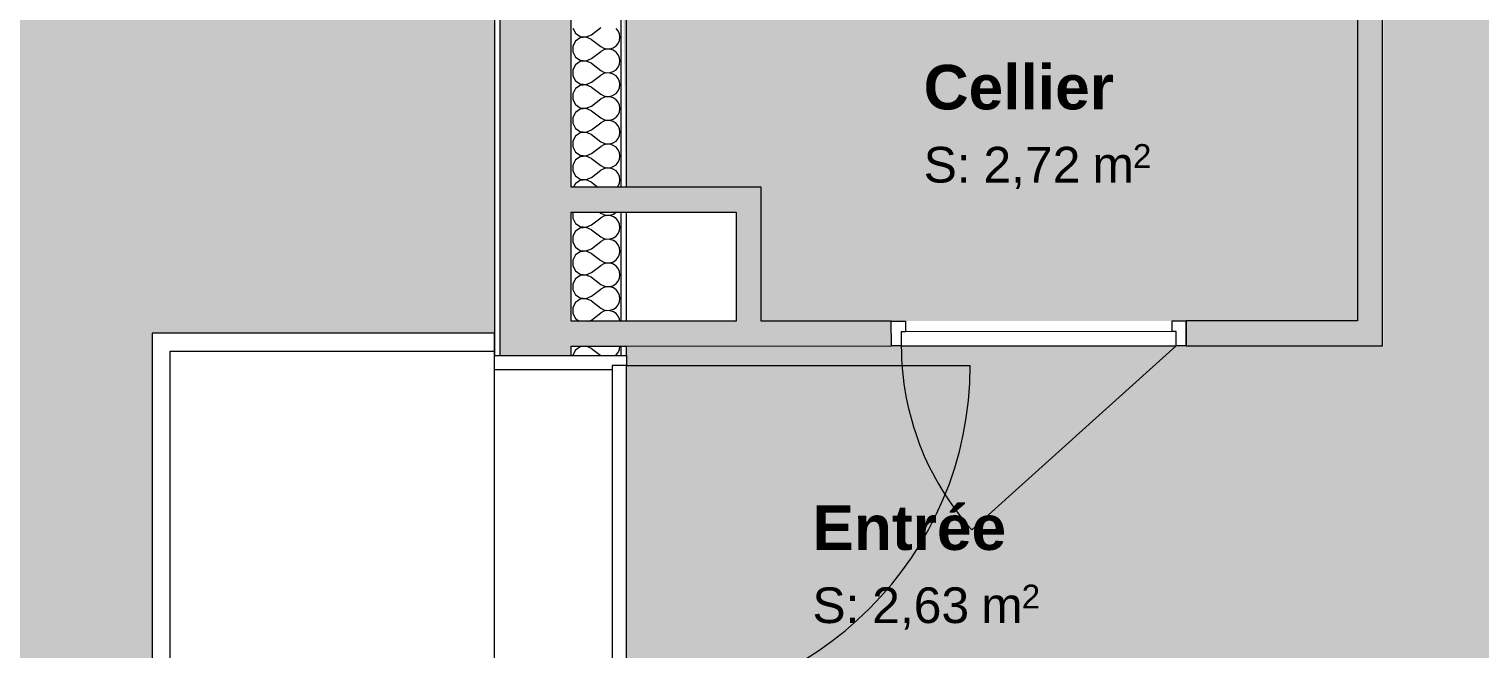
# Model space of a CAD drawing. Header units: millimetres. Extents: x 318905 to 439572, y -5133 to 105868.
# Drawn here: x 360029 to 364098, y 55367 to 57105 of the extents above; entities that cross this region are included whole.
import ezdxf

# ---------------------------------------------------------------- set-up
doc = ezdxf.new("R2010")
doc.units = ezdxf.units.MM
doc.header["$MEASUREMENT"] = 0
for name, color, linetype, lineweight in [('2D -  Dessin général_Stylo_No__1', 7, 'Continuous', 5), ('2D - Dessins placés (Géomètre)_Stylo_No__1', 7, 'Continuous', 5), ('Marques & Zones_Stylo_No__1', 7, 'Continuous', 5), ('Murs ext - Périphériques_Stylo_No__1', 7, 'Continuous', 5), ('Murs ext - Périphériques_Stylo_No__41', 7, 'Continuous', 20)]:
    doc.layers.add(name, color=color, linetype=linetype, lineweight=lineweight)
for name, color, linetype, lineweight, true_color in [('2D - Dessins placés (Géomètre)_Stylo_No__241', 7, 'Continuous', 5, 0x4d4d4d), ('2D - Dessins placés (Géomètre)_Stylo_No__253', 7, 'Continuous', 13, 0xb6d398), ('Murs ext - Périphériques_Stylo_No__67', 7, 'Continuous', 15, 0x6a6a6a), ('Murs ext - Périphériques_Stylo_No__87', 7, 'Continuous', 13, 0x6a6a6a)]:
    doc.layers.add(name, color=color, linetype=linetype, lineweight=lineweight, true_color=true_color)
doc.layers.add('Marques & Zones', color=7, linetype='Continuous')
doc.styles.add('STYLE_GENERE_1', font='Arial')
doc.styles.add('STYLE_GENERE_2', font='Arial')

# ---------------------------------------------------------------- blocks, each defined once
blk = doc.blocks.new('*X23')
at = {"layer": 'Murs ext - Périphériques_Stylo_No__1', "linetype": 'Continuous'}
for p, q in [((361553.7, 57107.8), (361561.3, 57093.5)), ((361561.3, 57093.5), (361574.9, 57084.5)), ((361606, 57089.2), (361632.7, 57109.2)), ((361681, 57100.1), (361675.2, 57107.2)), ((361684.7, 57091.7), (361681, 57100.1)), ((361561.4, 57071.7), (361553.7, 57057.4)), ((361553.7, 57057.4), (361553.7, 57041.1)), ((361574.9, 57080.7), (361561.4, 57071.7)), ((361574.9, 57084.5), (361591, 57083)), ((361591, 57082.2), (361574.9, 57080.7)), ((361591, 57083), (361606, 57089.2)), ((361606, 57075.9), (361591, 57082.2)), ((361606, 57075.9), (361632.7, 57055.9)), ((361632.7, 57055.9), (361640.7, 57051.5)), ((361658.9, 57049.8), (361667.6, 57052.8)), ((361667.6, 57052.8), (361675.2, 57058)), ((361675.2, 57058), (361681, 57065.1)), ((361681, 57065.1), (361684.7, 57073.5)), ((361686, 57082.6), (361684.7, 57091.7)), ((361684.7, 57073.5), (361686, 57082.6)), ((361553.7, 57041.1), (361561.4, 57026.8)), ((361561.4, 57026.8), (361574.9, 57017.8)), ((361574.9, 57014), (361561.4, 57005)), ((361574.9, 57017.8), (361591, 57016.3)), ((361591, 57015.5), (361574.9, 57014)), ((361591, 57016.3), (361606, 57022.6)), ((361606, 57009.2), (361591, 57015.5)), ((361606, 57022.6), (361632.7, 57042.6)), ((361640.7, 57047), (361632.7, 57042.6)), ((361640.7, 57051.5), (361649.7, 57049.4)), ((361649.7, 57049.1), (361640.7, 57047)), ((361649.7, 57049.4), (361658.9, 57049.8)), ((361658.9, 57048.7), (361649.7, 57049.1)), ((361667.6, 57045.7), (361658.9, 57048.7)), ((361675.2, 57040.5), (361667.6, 57045.7)), ((361681, 57033.4), (361675.2, 57040.5)), ((361684.7, 57025), (361681, 57033.4)), ((361686, 57015.9), (361684.7, 57025)), ((361684.8, 57006.8), (361686, 57015.9)), ((361561.4, 57005), (361553.7, 56990.7)), ((361553.7, 56990.7), (361553.7, 56974.5)), ((361553.7, 56974.5), (361561.4, 56960.1)), ((361606, 57009.2), (361632.7, 56989.2)), ((361606, 56955.9), (361632.7, 56975.9)), ((361632.7, 56989.2), (361640.7, 56984.8)), ((361640.7, 56980.4), (361632.7, 56975.9)), ((361640.7, 56984.8), (361649.7, 56982.7)), ((361649.7, 56982.5), (361640.7, 56980.4)), ((361649.7, 56982.7), (361658.9, 56983.2)), ((361658.9, 56982), (361649.7, 56982.5)), ((361658.9, 56983.2), (361667.6, 56986.1)), ((361667.6, 56979.1), (361658.9, 56982)), ((361667.6, 56986.1), (361675.2, 56991.3)), ((361675.2, 56973.9), (361667.6, 56979.1)), ((361675.2, 56991.3), (361681, 56998.4)), ((361681, 56966.8), (361675.2, 56973.9)), ((361681, 56998.4), (361684.8, 57006.8)), ((361561.4, 56938.3), (361553.7, 56924)), ((361561.4, 56960.1), (361574.9, 56951.2)), ((361574.9, 56947.3), (361561.4, 56938.3)), ((361574.9, 56951.2), (361591.1, 56949.6)), ((361591.1, 56948.9), (361574.9, 56947.3)), ((361591.1, 56949.6), (361606, 56955.9)), ((361606, 56942.6), (361591.1, 56948.9)), ((361606, 56942.6), (361632.7, 56922.6)), ((361675.2, 56924.7), (361681.1, 56931.7)), ((361684.8, 56958.4), (361681, 56966.8)), ((361681.1, 56931.7), (361684.8, 56940.1)), ((361686, 56949.3), (361684.8, 56958.4)), ((361684.8, 56940.1), (361686, 56949.3)), ((361553.7, 56924), (361553.7, 56907.8)), ((361553.7, 56907.8), (361561.4, 56893.5)), ((361561.4, 56893.5), (361574.9, 56884.5)), ((361591.1, 56883), (361606, 56889.2)), ((361606, 56889.2), (361632.7, 56909.2)), ((361632.7, 56922.6), (361640.7, 56918.1)), ((361640.7, 56913.7), (361632.7, 56909.2)), ((361640.7, 56918.1), (361649.7, 56916.1)), ((361649.7, 56915.8), (361640.7, 56913.7)), ((361649.7, 56916.1), (361658.9, 56916.5)), ((361658.9, 56915.3), (361649.7, 56915.8)), ((361658.9, 56916.5), (361667.6, 56919.4)), ((361667.6, 56912.4), (361658.9, 56915.3)), ((361667.6, 56919.4), (361675.2, 56924.7)), ((361675.2, 56907.2), (361667.6, 56912.4)), ((361681.1, 56900.1), (361675.2, 56907.2)), ((361684.8, 56891.7), (361681.1, 56900.1)), ((361686, 56882.6), (361684.8, 56891.7)), ((361561.4, 56871.7), (361553.7, 56857.4)), ((361553.7, 56857.4), (361553.7, 56841.1)), ((361574.9, 56880.7), (361561.4, 56871.7)), ((361574.9, 56884.5), (361591.1, 56883)), ((361591.1, 56882.2), (361574.9, 56880.7)), ((361606, 56875.9), (361591.1, 56882.2)), ((361606, 56875.9), (361632.7, 56855.9)), ((361632.7, 56855.9), (361640.8, 56851.5)), ((361640.8, 56851.5), (361649.7, 56849.4)), ((361649.7, 56849.1), (361640.8, 56847)), ((361649.7, 56849.4), (361658.9, 56849.8)), ((361658.9, 56848.7), (361649.7, 56849.1)), ((361658.9, 56849.8), (361667.6, 56852.8)), ((361667.6, 56845.7), (361658.9, 56848.7)), ((361667.6, 56852.8), (361675.2, 56858)), ((361675.2, 56858), (361681.1, 56865.1)), ((361681.1, 56865.1), (361684.8, 56873.5)), ((361684.8, 56873.5), (361686, 56882.6)), ((361553.7, 56841.1), (361561.4, 56826.8)), ((361561.4, 56826.8), (361574.9, 56817.8)), ((361574.9, 56814), (361561.4, 56805)), ((361574.9, 56817.8), (361591.1, 56816.3)), ((361591.1, 56815.5), (361574.9, 56814)), ((361591.1, 56816.3), (361606, 56822.6)), ((361606.1, 56809.2), (361591.1, 56815.5)), ((361606, 56822.6), (361632.7, 56842.6)), ((361606.1, 56809.2), (361632.7, 56789.2)), ((361640.8, 56847), (361632.7, 56842.6)), ((361675.2, 56840.5), (361667.6, 56845.7)), ((361681.1, 56833.4), (361675.2, 56840.5)), ((361684.8, 56825), (361681.1, 56833.4)), ((361686, 56815.9), (361684.8, 56825)), ((361684.8, 56806.8), (361686, 56815.9)), ((361561.4, 56805), (361553.7, 56790.7)), ((361553.7, 56790.7), (361553.7, 56774.5)), ((361553.7, 56774.5), (361561.4, 56760.1)), ((361606.1, 56755.9), (361632.7, 56775.9)), ((361632.7, 56789.2), (361640.8, 56784.8)), ((361640.8, 56780.4), (361632.7, 56775.9)), ((361640.8, 56784.8), (361649.7, 56782.7)), ((361649.7, 56782.5), (361640.8, 56780.4)), ((361649.7, 56782.7), (361658.9, 56783.2)), ((361658.9, 56782), (361649.7, 56782.5)), ((361658.9, 56783.2), (361667.6, 56786.1)), ((361667.6, 56779.1), (361658.9, 56782)), ((361667.6, 56786.1), (361675.2, 56791.3)), ((361675.2, 56773.9), (361667.6, 56779.1)), ((361675.2, 56791.3), (361681.1, 56798.4)), ((361681.1, 56766.8), (361675.2, 56773.9)), ((361681.1, 56798.4), (361684.8, 56806.8)), ((361561.4, 56738.3), (361553.7, 56724)), ((361561.4, 56760.1), (361574.9, 56751.2)), ((361574.9, 56747.3), (361561.4, 56738.3)), ((361574.9, 56751.2), (361591.1, 56749.6)), ((361591.1, 56748.9), (361574.9, 56747.3)), ((361591.1, 56749.6), (361606.1, 56755.9)), ((361606.1, 56742.6), (361591.1, 56748.9)), ((361606.1, 56742.6), (361632.7, 56722.6)), ((361675.2, 56724.7), (361681.1, 56731.7)), ((361684.8, 56758.4), (361681.1, 56766.8)), ((361681.1, 56731.7), (361684.8, 56740.1)), ((361686.1, 56749.3), (361684.8, 56758.4)), ((361684.8, 56740.1), (361686.1, 56749.3)), ((361553.7, 56724), (361553.7, 56707.8)), ((361553.7, 56707.8), (361561.4, 56693.5)), ((361561.4, 56693.5), (361574.9, 56684.5)), ((361591.1, 56683), (361606.1, 56689.2)), ((361606.1, 56689.2), (361632.7, 56709.2)), ((361632.7, 56722.6), (361640.8, 56718.1)), ((361640.8, 56713.7), (361632.7, 56709.2)), ((361640.8, 56718.1), (361649.7, 56716.1)), ((361649.7, 56715.8), (361640.8, 56713.7)), ((361649.7, 56716.1), (361658.9, 56716.5)), ((361658.9, 56715.3), (361649.7, 56715.8)), ((361658.9, 56716.5), (361667.6, 56719.4)), ((361667.6, 56712.4), (361658.9, 56715.3)), ((361667.6, 56719.4), (361675.2, 56724.7)), ((361675.2, 56707.2), (361667.6, 56712.4)), ((361681.1, 56700.1), (361675.2, 56707.2)), ((361684.8, 56691.7), (361681.1, 56700.1)), ((361686.1, 56682.6), (361684.8, 56691.7)), ((361561.4, 56671.7), (361556.2, 56662)), ((361574.9, 56680.7), (361561.4, 56671.7)), ((361574.9, 56684.5), (361591.1, 56683)), ((361591.1, 56682.2), (361574.9, 56680.7)), ((361606.1, 56675.9), (361591.1, 56682.2)), ((361606.1, 56675.9), (361624.6, 56662)), ((361678.6, 56662), (361681.1, 56665.1)), ((361681.1, 56665.1), (361684.8, 56673.5)), ((361684.8, 56673.5), (361686.1, 56682.6))]:
    blk.add_line(p, q, dxfattribs=at)
blk = doc.blocks.new('Hachure_9', base_point=(0, 4000))
at = {"layer": 'Murs ext - Périphériques_Stylo_No__1', "linetype": 'Continuous'}
blk.add_blockref('*X23', (0, 0), dxfattribs=at)
blk = doc.blocks.new('*X25')
at = {"layer": 'Murs ext - Périphériques_Stylo_No__1', "linetype": 'Continuous'}
for p, q in [((361554.5, 56592), (361553.8, 56590.7)), ((361553.8, 56590.7), (361553.8, 56574.5)), ((361553.8, 56574.5), (361561.4, 56560.1)), ((361606.1, 56555.9), (361632.8, 56575.9)), ((361629, 56592), (361632.8, 56589.2)), ((361632.8, 56589.2), (361640.8, 56584.8)), ((361640.8, 56580.4), (361632.8, 56575.9)), ((361640.8, 56584.8), (361649.8, 56582.7)), ((361649.8, 56582.5), (361640.8, 56580.4)), ((361649.8, 56582.7), (361658.9, 56583.2)), ((361658.9, 56582), (361649.8, 56582.5)), ((361658.9, 56583.2), (361667.7, 56586.1)), ((361667.7, 56579.1), (361658.9, 56582)), ((361667.7, 56586.1), (361675.2, 56591.3)), ((361675.2, 56573.9), (361667.7, 56579.1)), ((361675.2, 56591.3), (361675.8, 56592)), ((361681.1, 56566.8), (361675.2, 56573.9)), ((361684.8, 56558.4), (361681.1, 56566.8)), ((361561.4, 56538.3), (361553.8, 56524)), ((361553.8, 56524), (361553.8, 56507.8)), ((361561.4, 56560.1), (361575, 56551.2)), ((361575, 56547.3), (361561.4, 56538.3)), ((361575, 56551.2), (361591.1, 56549.6)), ((361591.1, 56548.9), (361575, 56547.3)), ((361591.1, 56549.6), (361606.1, 56555.9)), ((361606.1, 56542.6), (361591.1, 56548.9)), ((361606.1, 56542.6), (361632.8, 56522.6)), ((361667.7, 56519.4), (361675.2, 56524.7)), ((361675.2, 56524.7), (361681.1, 56531.7)), ((361681.1, 56531.7), (361684.8, 56540.1)), ((361686.1, 56549.3), (361684.8, 56558.4)), ((361684.8, 56540.1), (361686.1, 56549.3)), ((361553.8, 56507.8), (361561.4, 56493.5)), ((361561.4, 56493.5), (361575, 56484.5)), ((361575, 56484.5), (361591.1, 56483)), ((361591.1, 56483), (361606.1, 56489.2)), ((361606.1, 56489.2), (361632.8, 56509.2)), ((361632.8, 56522.6), (361640.8, 56518.1)), ((361640.8, 56513.7), (361632.8, 56509.2)), ((361640.8, 56518.1), (361649.8, 56516.1)), ((361649.8, 56515.8), (361640.8, 56513.7)), ((361649.8, 56516.1), (361659, 56516.5)), ((361659, 56515.3), (361649.8, 56515.8)), ((361659, 56516.5), (361667.7, 56519.4)), ((361667.7, 56512.4), (361659, 56515.3)), ((361675.3, 56507.2), (361667.7, 56512.4)), ((361681.1, 56500.1), (361675.3, 56507.2)), ((361684.8, 56491.7), (361681.1, 56500.1)), ((361686.1, 56482.6), (361684.8, 56491.7)), ((361684.8, 56473.5), (361686.1, 56482.6)), ((361561.4, 56471.7), (361553.8, 56457.4)), ((361553.8, 56457.4), (361553.8, 56441.1)), ((361575, 56480.7), (361561.4, 56471.7)), ((361591.1, 56482.2), (361575, 56480.7)), ((361606.1, 56475.9), (361591.1, 56482.2)), ((361606.1, 56475.9), (361632.8, 56455.9)), ((361606.1, 56422.6), (361632.8, 56442.6)), ((361632.8, 56455.9), (361640.8, 56451.5)), ((361640.8, 56447), (361632.8, 56442.6)), ((361640.8, 56451.5), (361649.8, 56449.4)), ((361649.8, 56449.1), (361640.8, 56447)), ((361649.8, 56449.4), (361659, 56449.8)), ((361659, 56448.7), (361649.8, 56449.1)), ((361659, 56449.8), (361667.7, 56452.8)), ((361667.7, 56445.7), (361659, 56448.7)), ((361667.7, 56452.8), (361675.3, 56458)), ((361675.3, 56440.5), (361667.7, 56445.7)), ((361675.3, 56458), (361681.1, 56465.1)), ((361681.1, 56465.1), (361684.8, 56473.5)), ((361553.8, 56441.1), (361561.5, 56426.8)), ((361561.5, 56405), (361553.8, 56390.7)), ((361561.5, 56426.8), (361575, 56417.8)), ((361575, 56414), (361561.5, 56405)), ((361575, 56417.8), (361591.1, 56416.3)), ((361591.1, 56415.5), (361575, 56414)), ((361591.1, 56416.3), (361606.1, 56422.6)), ((361606.1, 56409.2), (361591.1, 56415.5)), ((361606.1, 56409.2), (361632.8, 56389.2)), ((361681.1, 56433.4), (361675.3, 56440.5)), ((361684.8, 56425), (361681.1, 56433.4)), ((361681.1, 56398.4), (361684.8, 56406.8)), ((361686.1, 56415.9), (361684.8, 56425)), ((361684.8, 56406.8), (361686.1, 56415.9)), ((361553.8, 56390.7), (361553.8, 56374.5)), ((361553.8, 56374.5), (361561.5, 56360.1)), ((361606.1, 56355.9), (361632.8, 56375.9)), ((361632.8, 56389.2), (361640.8, 56384.8)), ((361640.8, 56380.4), (361632.8, 56375.9)), ((361640.8, 56384.8), (361649.8, 56382.7)), ((361649.8, 56382.5), (361640.8, 56380.4)), ((361649.8, 56382.7), (361659, 56383.2)), ((361659, 56382), (361649.8, 56382.5)), ((361659, 56383.2), (361667.7, 56386.1)), ((361667.7, 56379.1), (361659, 56382)), ((361667.7, 56386.1), (361675.3, 56391.3)), ((361675.3, 56373.9), (361667.7, 56379.1)), ((361675.3, 56391.3), (361681.1, 56398.4)), ((361681.1, 56366.8), (361675.3, 56373.9)), ((361684.9, 56358.4), (361681.1, 56366.8)), ((361561.5, 56338.3), (361553.8, 56324)), ((361553.8, 56324), (361553.8, 56307.8)), ((361561.5, 56360.1), (361575, 56351.2)), ((361575, 56347.3), (361561.5, 56338.3)), ((361575, 56351.2), (361591.2, 56349.6)), ((361591.2, 56348.9), (361575, 56347.3)), ((361591.2, 56349.6), (361606.1, 56355.9)), ((361606.1, 56342.6), (361591.2, 56348.9)), ((361606.1, 56342.6), (361632.8, 56322.6)), ((361632.8, 56322.6), (361640.8, 56318.1)), ((361667.7, 56319.4), (361675.3, 56324.7)), ((361675.3, 56324.7), (361681.1, 56331.7)), ((361681.1, 56331.7), (361684.9, 56340.1)), ((361686.1, 56349.3), (361684.9, 56358.4)), ((361684.9, 56340.1), (361686.1, 56349.3)), ((361553.8, 56307.8), (361561.5, 56293.5)), ((361561.5, 56293.5), (361572.2, 56286.3)), ((361599.2, 56286.3), (361606.1, 56289.2)), ((361606.1, 56289.2), (361632.8, 56309.2)), ((361640.8, 56313.7), (361632.8, 56309.2)), ((361640.8, 56318.1), (361649.8, 56316.1)), ((361649.8, 56315.8), (361640.8, 56313.7)), ((361649.8, 56316.1), (361659, 56316.5)), ((361659, 56315.3), (361649.8, 56315.8)), ((361659, 56316.5), (361667.7, 56319.4)), ((361667.7, 56312.4), (361659, 56315.3)), ((361675.3, 56307.2), (361667.7, 56312.4)), ((361681.2, 56300.1), (361675.3, 56307.2)), ((361684.9, 56291.7), (361681.2, 56300.1)), ((361685.6, 56286.4), (361684.9, 56291.7))]:
    blk.add_line(p, q, dxfattribs=at)
blk = doc.blocks.new('Hachure_10', base_point=(0, 4000))
at = {"layer": 'Murs ext - Périphériques_Stylo_No__1', "linetype": 'Continuous'}
blk.add_blockref('*X25', (0, 0), dxfattribs=at)
blk = doc.blocks.new('*X29')
at = {"layer": 'Murs ext - Périphériques_Stylo_No__1', "linetype": 'Continuous'}
for p, q in [((361561.5, 56205), (361553.8, 56190.7)), ((361575, 56214), (361561.5, 56205)), ((361591.2, 56215.5), (361575, 56214)), ((361590.6, 56216.3), (361591.2, 56216.3)), ((361591.2, 56216.3), (361591.3, 56216.3)), ((361606.1, 56209.2), (361591.2, 56215.5)), ((361606.1, 56209.2), (361632.3, 56189.6)), ((361675.3, 56191.3), (361681.2, 56198.4)), ((361681.2, 56198.4), (361684.9, 56206.8)), ((361684.9, 56206.8), (361686.1, 56215.9)), ((361686.1, 56215.9), (361686.1, 56216.4)), ((361553.8, 56190.7), (361553.8, 56189.6)), ((361672.8, 56189.6), (361675.3, 56191.3))]:
    blk.add_line(p, q, dxfattribs=at)
blk = doc.blocks.new('Hachure_12', base_point=(0, 4000))
at = {"layer": 'Murs ext - Périphériques_Stylo_No__1', "linetype": 'Continuous'}
blk.add_blockref('*X29', (0, 0), dxfattribs=at)

msp = doc.modelspace()

# ---------------------------------------------------------------- hatches: boundary and pattern name
at = {"layer": '2D - Dessins placés (Géomètre)_Stylo_No__253', "linetype": 'Continuous', "lineweight": 0, "true_color": 0x5b694c}
msp.add_hatch(color=251, dxfattribs=at).paths.add_polyline_path([(356951.048, 53027.676), (357408.622, 62914.885), (368351.981, 63040.659), (368353.253, 59443.395), (361333.961, 59443.406), (361334.473, 56252.171), (360374.473, 56252.017), (360374.991, 53028.226)])
at = {"layer": 'Marques & Zones', "linetype": 'Continuous', "lineweight": 0, "true_color": 0xebf5fc}
for points in [[(361705.26, 51351.69), (368154.318, 51351.676), (368153.078, 59073.346), (363826.389, 59073.369), (363826.848, 56216.703), (363201.771, 56216.602), (363201.955, 55065.784), (363274.664, 55065.796), (363274.771, 54395.879), (361704.771, 54395.627)], [(361694.765, 57214.521), (361703.322, 56662.053), (362082.103, 56662.114), (362082.163, 56286.422), (363824.468, 56286.702), (363824.181, 58073.111), (362784.572, 58072.944), (362784.71, 57214.696)], [(361704.479, 56216.362), (361704.849, 54465.627), (363204.76, 54465.868), (363204.664, 55065.785), (363204.479, 56216.603)]]:
    msp.add_hatch(color=7, dxfattribs=at).paths.add_polyline_path(points)
at = {"layer": 'Murs ext - Périphériques_Stylo_No__1', "linetype": 'Continuous'}
h = msp.add_hatch(dxfattribs=at)
h.set_pattern_fill('Plâtre___Enduit', color=256, style=0, pattern_type=2)
h.set_pattern_definition([(0, (0, 0), (0, 86.60254), [0, -50]), (0, (25, 43.3), (0, 86.60254), [0, -50])])
h.paths.add_polyline_path([(361333.961, 59443.39), (361334.483, 56189.552), (361349.483, 56189.554), (361348.963, 59428.39)])
for points in [[(361549.407, 56662.028), (361548.995, 59228.39), (361348.963, 59428.39), (361349.407, 56661.996)], [(363824.479, 56216.702), (363824.17, 58143.111), (363754.181, 58073.099), (363754.468, 56286.691)], [(361549.419, 56592.028), (361549.407, 56662.028), (361349.407, 56661.996), (361349.419, 56591.996)], [(361689.419, 56592.05), (361689.407, 56662.05), (361549.407, 56662.028), (361549.419, 56592.028)], [(361704.419, 56592.053), (361704.407, 56662.053), (361689.407, 56662.05), (361689.419, 56592.05)], [(361704.419, 56592.053), (362012.114, 56592.102), (362082.103, 56662.114), (361704.407, 56662.053)], [(362012.114, 56592.102), (362012.163, 56286.411), (362082.163, 56286.422), (362082.103, 56662.114)], [(361549.468, 56286.337), (361549.419, 56592.028), (361349.419, 56591.996), (361349.468, 56286.305)], [(361549.479, 56216.337), (361549.468, 56286.337), (361349.468, 56286.305), (361349.479, 56216.305)], [(361689.479, 56216.359), (361689.468, 56286.359), (361549.468, 56286.337), (361549.479, 56216.337)], [(361704.479, 56216.362), (361704.468, 56286.362), (361689.468, 56286.359), (361689.479, 56216.359)], [(361704.468, 56286.362), (361704.479, 56216.362), (362447.305, 56216.481), (362447.294, 56286.481)], [(363274.468, 56286.614), (363274.479, 56216.614), (363824.479, 56216.702), (363754.468, 56286.691)], [(361349.479, 56216.305), (361349.483, 56189.554), (361549.483, 56189.587), (361549.479, 56216.337)]]:
    msp.add_hatch(color=256, dxfattribs=at).paths.add_polyline_path(points)

# ---------------------------------------------------------------- linework, layer by layer
at = {"layer": '2D -  Dessin général_Stylo_No__1', "linetype": 'Continuous', "flags": 128}
msp.add_lwpolyline([(360374.799, 54224.091), (360424.799, 54224.099), (360424.481, 56202.025), (361334.481, 56202.171)], dxfattribs=at)
at = {"layer": '2D - Dessins placés (Géomètre)_Stylo_No__1', "linetype": 'Continuous', "flags": 128}
msp.add_lwpolyline([(360374.664, 55064.091), (361334.664, 55064.245), (361334.473, 56252.171), (360374.473, 56252.017)], close=True, dxfattribs=at)
at = {"layer": '2D - Dessins placés (Géomètre)_Stylo_No__241', "linetype": 'Continuous', "flags": 128}
msp.add_lwpolyline([(356951.048, 53027.676), (357408.622, 62914.885), (368351.981, 63040.659), (368353.253, 59443.395), (361333.961, 59443.406), (361334.473, 56252.171), (360374.473, 56252.017), (360374.991, 53028.226)], close=True, dxfattribs=at)
at = {"layer": 'Murs ext - Périphériques_Stylo_No__1', "linetype": 'Continuous'}
for p, q in [((361549.407, 56662.028), (361548.995, 59228.39)), ((361689.407, 56662.05), (361689.018, 59088.39)), ((361549.468, 56286.337), (361549.419, 56592.028)), ((361689.468, 56286.359), (361689.419, 56592.05)), ((362447.294, 56286.481), (362487.294, 56286.487)), ((362447.305, 56216.481), (362447.294, 56286.481)), ((362447.305, 56216.481), (362447.294, 56286.481)), ((362447.305, 56216.481), (362447.294, 56286.481)), ((362487.294, 56286.487), (362487.298, 56256.487)), ((363234.468, 56286.607), (363274.468, 56286.614)), ((363234.473, 56256.607), (363234.468, 56286.607)), ((363274.468, 56286.614), (363274.479, 56216.614)), ((363274.479, 56216.614), (363274.468, 56286.614)), ((363274.479, 56216.614), (363274.468, 56286.614)), ((363246.473, 56256.609), (362475.298, 56256.486)), ((362487.298, 56256.487), (362475.298, 56256.486)), ((362475.298, 56256.486), (362475.305, 56216.486)), ((362475.298, 56256.486), (362475.305, 56216.486)), ((363246.473, 56256.609), (363234.473, 56256.607)), ((363246.479, 56216.609), (363246.473, 56256.609)), ((363246.479, 56216.609), (363246.473, 56256.609)), ((361549.483, 56189.587), (361549.479, 56216.337)), ((361689.483, 56189.609), (361689.479, 56216.359)), ((362475.305, 56216.486), (362447.305, 56216.481)), ((362475.305, 56216.486), (363246.479, 56216.609)), ((363246.479, 56216.609), (362673.133, 55700.873)), ((363274.479, 56216.614), (363246.479, 56216.609)), ((361334.483, 56189.552), (361704.483, 56189.611)), ((361334.483, 56189.552), (361349.483, 56189.554)), ((361334.483, 56189.552), (361349.483, 56189.554)), ((361334.49, 56149.552), (361334.483, 56189.552)), ((361349.483, 56189.554), (361549.483, 56189.587)), ((361349.483, 56189.554), (361549.483, 56189.587)), ((361349.483, 56189.554), (361549.483, 56189.587)), ((361549.483, 56189.587), (361689.483, 56189.609)), ((361549.483, 56189.587), (361689.483, 56189.609)), ((361704.488, 56161.611), (361664.488, 56161.605)), ((361704.488, 56161.611), (361664.488, 56161.605)), ((361664.488, 56161.605), (361664.49, 56149.605)), ((361664.488, 56161.605), (361664.643, 55197.605)), ((361689.483, 56189.609), (361704.483, 56189.611)), ((361689.483, 56189.609), (361704.483, 56189.611)), ((361704.483, 56189.611), (361704.488, 56161.611)), ((361704.488, 56161.611), (362668.488, 56161.766)), ((361704.643, 55197.612), (361704.488, 56161.611)), ((361664.49, 56149.605), (361334.49, 56149.552))]:
    msp.add_line(p, q, dxfattribs=at)
for centre, radius, start, end in [((363246.479, 56216.609), 771.174, 180.009202, 221.972044), ((361704.488, 56161.611), 964, 270.009202, 0.009202)]:
    msp.add_arc(centre, radius, start, end, dxfattribs=at)
at = {"layer": 'Murs ext - Périphériques_Stylo_No__41', "linetype": 'Continuous'}
for p, q in [((361689.407, 56662.05), (361549.407, 56662.028)), ((361704.407, 56662.053), (361689.407, 56662.05)), ((361549.419, 56592.028), (361689.419, 56592.05)), ((361689.419, 56592.05), (361704.419, 56592.053)), ((361689.468, 56286.359), (361549.468, 56286.337)), ((361704.468, 56286.362), (361689.468, 56286.359)), ((362447.305, 56216.481), (362447.294, 56286.481)), ((363274.479, 56216.614), (363274.468, 56286.614)), ((361549.479, 56216.337), (361689.479, 56216.359)), ((361689.479, 56216.359), (361704.479, 56216.362))]:
    msp.add_line(p, q, dxfattribs=at)
at = {"layer": 'Murs ext - Périphériques_Stylo_No__41', "linetype": 'Continuous', "flags": 128}
for points in [[(363824.479, 56216.702), (363824.17, 58143.111)], [(363754.181, 58073.099), (363754.468, 56286.691)], [(362082.103, 56662.114), (361704.407, 56662.053)], [(362082.163, 56286.422), (362082.103, 56662.114)], [(361704.419, 56592.053), (362012.114, 56592.102)], [(362012.114, 56592.102), (362012.163, 56286.411)], [(362012.163, 56286.411), (361704.468, 56286.362)], [(362447.294, 56286.481), (362082.163, 56286.422)], [(363754.468, 56286.691), (363274.468, 56286.614)], [(361704.479, 56216.362), (362447.305, 56216.481)], [(363274.479, 56216.614), (363824.479, 56216.702)]]:
    msp.add_lwpolyline(points, dxfattribs=at)
at = {"layer": 'Murs ext - Périphériques_Stylo_No__67', "linetype": 'Continuous'}
for p, q in [((361348.963, 59428.39), (361349.407, 56661.996)), ((361349.407, 56661.996), (361349.419, 56591.996)), ((361349.419, 56591.996), (361349.468, 56286.305)), ((361349.468, 56286.305), (361349.479, 56216.305)), ((361349.479, 56216.305), (361349.483, 56189.554)), ((361549.483, 56189.587), (361689.483, 56189.609))]:
    msp.add_line(p, q, dxfattribs=at)
at = {"layer": 'Murs ext - Périphériques_Stylo_No__87', "linetype": 'Continuous'}
for p, q in [((361334.483, 56189.552), (361349.483, 56189.554)), ((361689.483, 56189.609), (361704.483, 56189.611))]:
    msp.add_line(p, q, dxfattribs=at)
at = {"layer": 'Murs ext - Périphériques_Stylo_No__87', "linetype": 'Continuous', "flags": 128}
for points in [[(361333.961, 59443.39), (361334.483, 56189.552)], [(361704.407, 56662.053), (361704.02, 59073.39)], [(361704.468, 56286.362), (361704.419, 56592.053)], [(361704.483, 56189.611), (361704.479, 56216.362)]]:
    msp.add_lwpolyline(points, dxfattribs=at)

# ---------------------------------------------------------------- block references
at = {"layer": 'Murs ext - Périphériques_Stylo_No__1', "linetype": 'Continuous'}
for name in ['Hachure_9', 'Hachure_10', 'Hachure_12']:
    msp.add_blockref(name, (0, 4000), dxfattribs=at)

# ---------------------------------------------------------------- texts
at = {"layer": 'Marques & Zones_Stylo_No__1', "linetype": 'Continuous', "attachment_point": 1, "rotation": 0.009202}
for s, insert, char_height, style in [('\\A1;{\\pql;\\pt0;\\fArial|b1|i0|c0|p34;Cellier}', (362537.85, 57004.8), 125, 'STYLE_GENERE_1'), ('\\A1;{\\pql;\\pt0;\\fArial|b0|i0|c0|p34;S: }', (362537.887, 56774.8), 100, 'STYLE_GENERE_2'), ('\\A1;{\\pql;\\fArial|b0|i0|c0|p34;2,72}', (362705.567, 56774.827), 100, 'STYLE_GENERE_2'), ('\\A1;{\\pql;\\fArial|b0|i0|c0|p34;2}', (363124.836, 56782.513), 66.66667, 'STYLE_GENERE_2'), ('\\A1;{\\pql;\\fArial|b0|i0|c0|p34; m}', (362972.487, 56774.87), 100, 'STYLE_GENERE_2'), ('\\A1;{\\pql;\\pt0;\\fArial|b1|i0|c0|p34;Entrée}', (362225.867, 55769.362), 125, 'STYLE_GENERE_1'), ('\\A1;{\\pql;\\fArial|b0|i0|c0|p34;2}', (362812.853, 55547.076), 66.66667, 'STYLE_GENERE_2'), ('\\A1;{\\pql;\\pt0;\\fArial|b0|i0|c0|p34;S: }', (362225.904, 55539.362), 100, 'STYLE_GENERE_2'), ('\\A1;{\\pql;\\fArial|b0|i0|c0|p34;2,63}', (362393.584, 55539.389), 100, 'STYLE_GENERE_2'), ('\\A1;{\\pql;\\fArial|b0|i0|c0|p34; m}', (362660.504, 55539.432), 100, 'STYLE_GENERE_2')]:
    msp.add_mtext(s, dxfattribs=dict(at, insert=insert, char_height=char_height, style=style))

doc.saveas('drawing.dxf')
